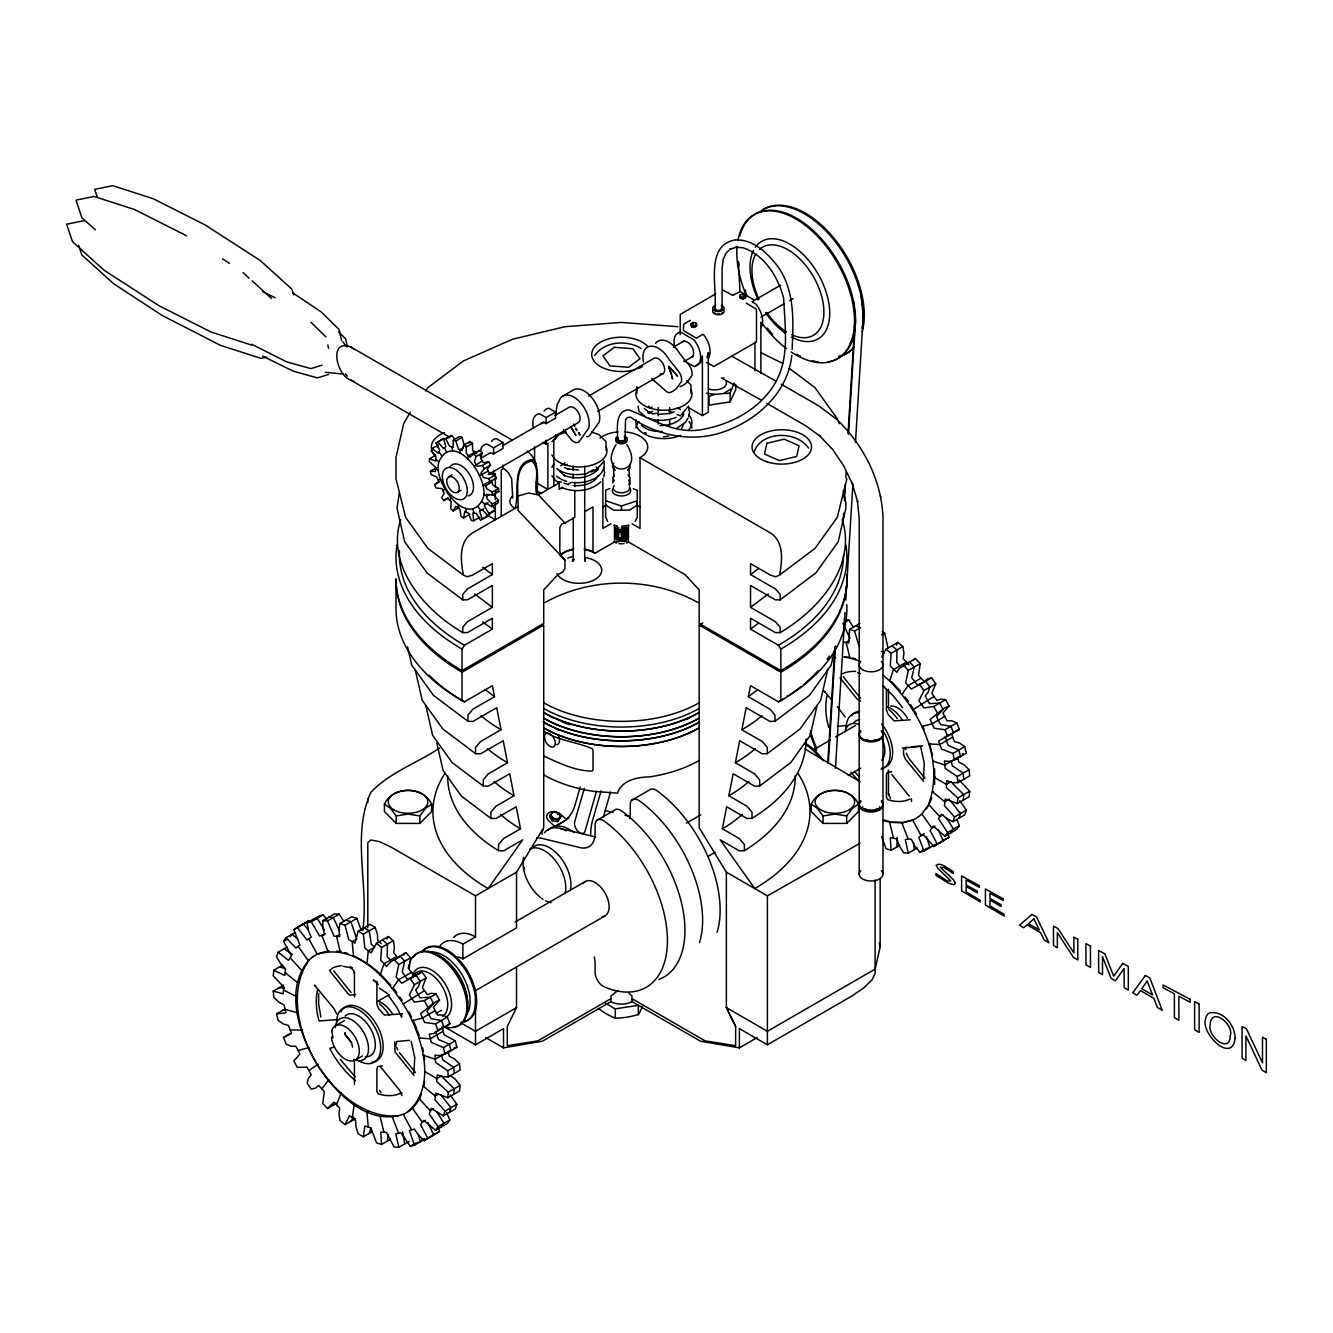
<?xml version="1.0" encoding="UTF-8"?>
<svg xmlns="http://www.w3.org/2000/svg" width="1333" height="1333" viewBox="0 0 1333 1333"><rect width="100%" height="100%" fill="white"/><g stroke="black" fill="none" stroke-linecap="round" stroke-linejoin="round"><path stroke-width="1.5" d="M376.872 981.388L376.872 1004.116L378.589 1008.681L384.554 1015.063L402.649 1013.796M886.395 689.278L886.395 709.939L888.111 714.505L894.093 720.886L910.339 719.787M343.647 921.12L339.248 914.171L334.566 913.871L322.753 920.686L322.869 928.068L324.685 934.7L319.62 935.949L311.272 921.72L307.123 922.803L308.44 930.551L311.222 937.182L307.023 940.065L297.292 927.351L293.86 929.768L299.958 945.047L295.826 948.046L286.078 937.649L283.512 941.298L291.46 955.811L288.395 960.293L278.13 952.162L276.531 956.877L280.746 963.826L285.545 968.774L284.845 975.506L273.782 970.241L273.248 975.823L283.746 987.003L283.146 993.818L273.248 991.119L273.782 997.317L278.947 1002.249L284.112 1004.949L285.978 1012.88L276.531 1013.863L278.13 1020.411L283.396 1024.011L288.395 1025.394L291.46 1033.408L283.512 1037.491L286.078 1044.089L291.211 1046.222L295.826 1046.222L299.958 1053.97L293.86 1060.968L297.292 1067.35L307.023 1067.133L311.222 1074.865L308.44 1078.264L307.123 1083.262L311.272 1089.128L315.404 1088.145L318.687 1085.412L324.352 1091.66L322.753 1103.407L327.435 1108.506L336.299 1103.391M322.753 920.686L327.435 920.986L334 936.133L339.715 936.566L338.932 930.217L340.032 923.536L345.047 925.202L348.729 939.565L354.945 943.097L358.21 931.2L363.342 934.166L364.842 948.03L370.941 952.978L376.506 943.364L381.521 947.496L380.755 960.26L386.47 966.425L390.869 961.793L405.932 952.678L410.631 957.777L409.031 969.524L414.696 975.773M881.73 657.019L886.045 649.204L891.061 653.32L890.294 666.083L896.892 672.382L899.258 668.45L915.471 658.502L920.153 663.617L918.554 675.348L924.219 681.596L927.485 678.88L931.617 677.88L935.766 683.762L931.817 693.327L936.832 700.491L940.865 699.092L945.614 699.675L949.046 706.057L942.948 713.038L947.08 720.803L951.695 720.786L956.827 722.919L959.393 729.518L953.128 732.417M398.9 1115.754C333.267 1122.153 270.682 1013.746 309.039 960.11C283.429 989.852 299.625 1034.758 317.187 1064.667C335.016 1092.46 367.825 1127.168 404.132 1113.888M318.637 993.452L318.637 1003.666L320.853 1017.079M308.956 938.949L317.187 954.261C356.944 941.998 390.586 981.188 408.048 1012.214C423.128 1041.456 436.491 1086.195 408.048 1111.622M934.6 784.354L934.6 768.824M740.282 298.142L740.365 294.81L742.981 293.993L745.514 294.893L745.43 298.225L742.814 299.042L740.282 298.142L740.365 294.81M827.776 762.959L834.908 646.805M842.556 522.353L842.806 518.204M844.089 497.459L844.589 489.161M848.038 433.158L854.153 333.6M854.536 327.385L854.786 323.236M828.36 762.276L835.508 646.005M843.023 523.536L843.672 513.155M844.439 500.691L845.455 484.079M845.838 477.864L846.222 471.632M848.504 434.258L855.519 320.087L853.537 301.441M835.458 768.191L845.022 612.497M845.788 600.033L852.92 483.779M855.469 442.256L863.251 315.621L861.251 296.992M387.436 1141.065L387.986 1134.683M896.959 846.888L897.126 837.341M327.435 1108.506L334 1102.208L339.715 1108.373L338.932 1113.821L340.032 1120.503L345.047 1124.635L349.529 1115.654L355.628 1120.603L355.928 1126.735L358.21 1133.833L363.342 1136.799L364.842 1125.935L370.941 1128.018L376.506 1142.814L381.521 1144.464L380.755 1132.067L386.47 1132.5L394.118 1147.013L398.8 1147.313L395.784 1133.933L400.85 1132.683L410.281 1146.297L414.43 1145.197L409.398 1130.451L414.396 1129.068L418.429 1135.116L424.261 1140.648L427.693 1138.232L420.562 1124.719L423.727 1120.353L435.491 1130.351L438.04 1126.702L429.259 1114.038L431.226 1108.356L443.439 1115.854L445.022 1111.139L434.925 1099.858L435.624 1093.127L447.771 1097.759L448.305 1092.177L460.118 1085.362L455.319 1079.297L450.237 1075.381M460.118 1085.362L459.585 1090.944L447.771 1097.759M922.969 834.408L933.8 846.472L937.232 844.056L930.101 830.542L933.25 826.177L945.014 836.191L947.58 832.542L938.532 818.645L941.598 814.163L946.597 818.562L952.962 821.678L954.545 816.962L944.447 805.699L945.147 798.95L957.294 803.582L957.844 798.017L969.658 791.185L959.16 780.005M969.658 791.185L969.108 796.767L957.294 803.582M352.229 1117.704L354.361 1103.824M366.958 964.326L368.241 950.929L374.69 947.213L371.29 944.297L369.258 930.751L364.126 927.801M453.687 1094.36L454.22 1088.778L443.189 1077.897M963.209 800.183L963.742 794.601L952.712 783.737M466.217 446.155L463.984 444.489L462.084 437.357L459.518 436.508L453.27 440.107L453.153 447.321L449.488 446.188L445.988 439.19L443.739 439.44L445.855 446.588L443.372 448.405L437.774 441.823M435.758 455.186L429.526 458.785L429.359 460.185L429.409 461.735L435.491 467.167L435.408 471.465L430.376 471.265L431.126 474.581L436.624 476.831L438.74 481.663L434.558 484.679L435.224 486.378L436.074 488.028L441.906 488.578L444.156 493.36L441.606 497.609L443.739 500.591L447.588 498.175L451.171 501.575L450.771 508.606L451.987 509.873L453.27 510.922L459.518 507.323M438.324 445.005L432.075 448.604L431.126 450.871L435.958 456.819L435.724 461.035L429.526 458.785M438.874 461.835C432.309 482.163 468.4 530.701 483.212 498.159C489.778 477.847 453.67 429.293 438.874 461.835L435.908 459.402M468.599 513.738L469.899 514.305L463.651 517.904L461.035 516.521L460.018 509.623L457.869 507.59L458.235 504.324M491.344 480.197L492.927 485.045L498.475 488.395L498.809 491.577L492.56 495.176L486.645 494.243L487.028 498.809L492.244 504.024L491.71 506.673L486.162 503.074L484.296 505.774L488.861 513.438L488.278 514.471L487.528 515.254L482.396 509.856L480.63 510.472L478.33 506.873M492.76 494.06L498.475 500.425L497.942 503.058L491.71 506.673M453.27 440.107L455.836 440.973L458.469 449.104L462.168 450.437L463.651 445.105L466.25 446.972L466.367 453.453L469.783 457.269L473.748 453.886L474.965 455.136L476.098 456.569L474.398 461.701L477.114 466.283L482.463 465.5L488.711 461.885L490.561 465.1L487.195 469.333L489.811 473.965L495.093 475.065L496.243 478.447L485.095 483.796L486.695 488.661L492.244 491.994L492.56 495.176M473.748 453.886L479.997 450.287L482.329 452.97L480.646 458.102L483.362 462.684L488.711 461.885M345.147 1033.558L345.28 1032.525L345.147 1034.741L351.395 1042.656M413.897 1073.365L414.73 1057.519L411.197 1041.24M424.011 1085.595L424.544 1082.063M555.711 414.546L557.261 404.049L558.927 401.683A21.795 12.58 60 0 1 577.806 400A21.795 12.58 60 0 1 588.703 428.093L579.455 441.24A9.214 5.315 60 0 1 569.624 437.574L565.509 432.459A40.207 23.211 60 0 1 563.426 429.709M923.436 779.188L924.269 763.342L920.72 747.08M791.835 355.328C787.92 392.735 756.744 420.828 722.503 432.225C691.494 442.789 656.952 435.558 630.476 417.146L627.393 417.496L625.527 419.995L625.11 439.573M859.902 623.394L849.554 629.359L848.721 643.006L843.539 641.973M797.9 773.273A188.52 108.839 0 0 1 754.745 888.561L720.187 839.807L739.398 850.887L744.364 850.687L744.364 844.555L739.398 838.624L722.353 828.793L726.685 806.782L747.063 818.529L752.012 818.329C780.355 801.083 806.265 774.056 806.098 738.865M752.012 818.329L752.012 812.197L747.063 806.282L728.851 795.768L733.183 773.757L754.711 786.187L759.677 785.987L790.736 762.609L810.264 735.383L816.929 706.173M759.677 785.987L759.677 779.855L754.711 773.923L735.366 762.743L739.698 740.731L762.376 753.828L767.325 753.628L800.117 728.951L820.728 700.225L827.76 669.399M767.325 753.628L767.325 747.496L762.376 741.565L741.864 729.734L746.197 707.706L770.024 721.47L774.99 721.27L809.498 695.309L831.192 665.084L835.341 646.822M774.99 721.27L774.99 715.138L770.024 709.223L748.363 696.709L750.529 685.695L778.472 701.824L780.855 700.641A225.444 130.151 0 0 0 846.788 604.632M683.596 412.613L682.913 415.979L683.679 414.513C679.297 422.961 668.749 425.727 659.868 425.56M683.662 424.211L681.33 429.243M688.694 416.829L689.578 412.447L688.694 408.065M603.716 476.847L604.599 472.615L603.716 468.4M410.631 957.777L398.8 964.609L396.118 976.972L401.783 983.221L422.094 972.057L426.243 977.922L422.294 987.503L427.293 994.668L431.325 993.268L436.091 993.851L439.507 1000.217L433.425 1007.215L437.541 1014.98L442.156 1014.963L447.305 1017.096L449.854 1023.694L446.472 1026.06M920.153 663.617L908.34 670.432L905.657 682.796L911.322 689.044L931.617 677.88M736.516 247.205L729.784 249.271L731.117 248.505L726.352 252.653L723.219 259.219L722.069 268.616L722.069 308.923L720.237 310.756A3.666 2.116 0 0 1 716.571 310.756A3.666 2.116 0 0 1 714.738 308.923C717.987 289.361 704.041 245.155 735.333 239.923M399.283 492.91L397.034 508.24L404.682 541.765L427.11 573.007L462.768 599.85L467.483 599.85L492.377 585.487L492.377 607.315L467.483 621.695L462.768 627.143L462.768 632.608L467.483 632.625L492.377 618.245L492.377 629.159L464.434 645.289L462.034 649.088L462.034 670.616L543.731 623.444L543.731 589.869L557.744 574.74L562.859 571.79L564.959 568.141L564.959 560.06L517.854 510.139C519.687 496.359 511.289 465.1 531.717 461.035C540.915 468.333 534.083 482.863 536.333 492.693L564.959 523.036L574.773 517.387L574.773 490.644M400.633 519.753C385.787 566.475 424.977 610.564 462.768 632.608M439.64 748.03C417.062 763.059 389.986 772.307 370.924 792.202C351.129 835.191 369.174 885.245 362.759 930.451M613.963 475.731L613.697 476.881L613.697 467.9C616.329 473.298 609.964 464.95 613.797 463.201M629.209 485.145L629.209 483.246L629.859 484.246M722.069 308.923L721.586 309.972M754.045 452.304C760.943 430.726 796.734 430.376 808.581 448.155M846.888 478.697L837.307 517.304L814.98 548.413L779.472 575.14L775.673 576.772L770.491 575.173L750.529 563.642L750.529 574.556L775.423 588.936L780.138 594.385L780.138 599.85L775.423 599.85L750.529 585.487L750.529 607.315L775.423 621.695L780.138 627.143L780.138 632.608L775.423 632.625L750.529 618.245L750.529 629.159L778.472 645.289L780.855 649.088L780.855 670.616L699.175 623.444L699.175 589.869L685.162 574.74L628.393 541.964L628.46 525.402M880.147 878.63L880.147 947.03L875.115 969.108L767.408 1031.292L726.368 1007.598L726.368 872.182L699.175 827.66L699.175 625.06A109.923 63.467 0 0 0 702.758 622.894M352.529 1047.155L351.562 1042.389L345.28 1034.575M442.156 1026.843L444.122 1034.808L455.253 1040.773L456.836 1047.321C450.054 1050.737 443.156 1057.502 434.925 1055.003L435.624 1062.551L447.771 1070.699L448.305 1076.897L442.423 1076.797L437.324 1074.815L436.724 1081.63L448.305 1092.177M945.23 736.399L948.046 745.347L958.877 750.012L960.46 756.561L957.294 757.327M706.99 357.594L708.323 352.595L708.323 412.164L702.408 415.579L689.094 407.898M550.129 815.113L549.613 816.929L552.212 820.761L557.577 821.578L560.876 816.729L558.277 812.88L552.912 812.08L550.129 815.113L552.728 818.945L552.212 820.761M557.761 814.696L558.277 812.88M557.577 821.578L560.876 816.729M580.222 786.97L575.106 804.782A69.149 39.923 60 0 1 565.159 820.395A144.73 83.562 60 0 1 554.845 826.443L548.929 821.095A8.315 5.932 16 0 1 549.146 812.563A8.315 5.932 16 0 1 560.693 814.296L566.608 819.645L554.845 826.443M584.271 788.42L574.656 821.861A7.598 4.382 60 0 0 578.355 831.675A7.598 4.382 60 0 0 585.004 831.242L596.484 791.252M601.066 790.869L592.535 820.561A69.149 39.923 60 0 0 590.669 835.574M610.547 791.985L604.299 813.763A69.149 39.923 60 0 0 603.449 817.229M463.651 517.904L464.8 511.405L468.566 513.322L471.315 520.47L473.748 520.786L479.997 517.171M437.374 447.271L437.741 446.022M467.5 458.669L468.366 455.803L474.615 452.204L476.847 453.77M779.472 575.14C782.188 561.276 784.471 541.848 770.491 532.983L640.023 457.669A26.26 15.163 0 0 0 646.322 442.073A26.26 15.163 0 0 0 624.877 431.909M369.258 1133.383L370.991 1127.985M450.237 1094.893L456.836 1104.307L455.253 1109.023L443.439 1115.854M959.76 800.716L966.358 810.131L964.775 814.846L952.962 821.678M336.549 1104.807L341.198 1092.993M449.338 1112.438L450.921 1107.723L440.94 1094.91M958.877 818.262L960.46 813.547L950.479 800.733M730.084 393.035L714.638 394.335L708.973 396.301L708.973 405.165L730.084 401.899L730.084 393.035L734.216 383.021M573.24 559.177L572.49 561.126L574.24 559.393L572.807 559.96M411.514 1129.684L403.282 1114.371C411.997 1110.356 418.562 1102.574 421.661 1093.577M931.8 797.934L929.384 803.799L921.819 813.863L931.767 827.96L934.983 826.093M426.243 977.922L414.43 984.754L409.398 994.951L414.396 1002.116L424.261 1000.666L436.091 993.851M935.766 683.762L923.952 690.577L918.92 700.775L923.936 707.94L933.8 706.49L945.614 699.675M730.084 401.899L735.733 389.719L735.733 384.404M401.416 1093.926L401.899 1092.96M516.521 967.525L516.521 1007.598L507.273 1026.46L507.273 1045.705L537.799 1040.873L610.947 998.65M469.033 443.073L469.899 441.506L472.482 443.372L472.615 449.854L474.615 452.204M386.87 939.182L388.336 936.549L393.352 940.681L394.435 947.363L393.668 952.812L396.817 956.378L383.921 963.826L380.122 975.139L380.971 974.656L390.852 985.27M896.393 645.022L897.859 642.373L902.874 646.505L903.957 653.203L903.191 658.635L908.889 664.8M444.006 438.224L436.074 443.156L439.757 450.087L438.307 453.27L432.075 448.604M449.754 500.125L451.087 497.742M493.11 506.257L495.093 509.839L494.526 510.872L487.528 515.254M490.561 465.1L484.312 468.699L480.963 472.932L483.562 477.581L488.861 478.68L490.011 482.046M560.66 465.7A28.026 16.179 0 0 1 564.042 464.251L564.892 462.634M926.335 808.964L928.418 805.449M367.791 927.651L367.791 842.673L370.924 839.99L379.505 841.656L391.236 847.205L475.498 895.859L516.521 872.182L543.731 827.66L543.731 625.06L462.034 672.232L462.034 700.641L464.434 701.824L492.377 685.695L494.543 696.709L472.865 709.223L467.916 715.138L467.916 721.27L472.865 721.47L496.709 707.706L501.041 729.734L480.53 741.565L475.564 747.496L475.564 753.628L480.53 753.828L503.207 740.731L507.54 762.743L488.178 773.923L483.229 779.855L483.229 785.987L488.178 786.187L509.706 773.757L514.038 795.768L495.843 806.282L490.877 812.197L490.877 818.329L495.843 818.529L516.204 806.782L520.536 828.793L503.507 838.624L498.542 844.555L498.542 850.687L503.507 850.887L522.703 839.807L488.145 888.561A188.52 108.839 0 0 1 445.005 773.273M688.678 406.032L681.196 414.663M687.928 418.312L685.429 422.294L676.331 428.559M598 468.35L596.018 471.415L596.701 470.566C588.053 478.68 574.29 479.697 563.676 475.148L564.692 475.798L559.527 471.199M603.766 461.568L597.084 468.983L591.219 472.032M598.45 475.464C593.652 484.179 582.404 486.195 573.29 485.595M629.476 484.729L630.192 481.979L629.193 479.597L629.193 481.446L630.226 478.18L628.643 475.031M350.946 1121.22L353.812 1117.021M384.421 804.132C392.785 785.704 423.261 785.704 431.625 804.132L431.625 811.597L419.828 823.394L396.218 823.394L384.421 811.597L384.421 804.132L390.319 808.181L396.218 815.929L396.218 823.394M419.828 823.394L419.828 815.929L425.727 808.181L431.625 804.132M811.28 804.132C819.628 785.704 850.121 785.704 858.469 804.132L858.469 811.597L846.672 823.394L823.078 823.394L811.28 811.597L811.28 804.132L817.179 808.181L823.078 815.929L823.078 823.394M846.672 823.394L846.672 815.929L852.57 808.181L858.469 804.132M446.472 1112.355L449.854 1119.887L447.305 1123.536L435.491 1130.351M957.161 820.328L959.393 825.71L956.827 829.359L945.014 836.191M448.571 476.897L446.938 479.23A8.914 5.149 60 0 0 452.47 491.56A8.914 5.149 60 0 0 459.302 487.628A8.914 5.149 60 0 0 451.387 476.647L448.571 476.897L452.17 474.831M290.277 936.666L291.977 934.233L297.659 938.982M321.919 1088.828L328.918 1079.597M392.402 988.553L398.55 979.805L411.464 972.357M394.735 1041.889L395.018 1051.887L414.03 1075.464M441.39 1126.952L443.956 1123.302L436.791 1111.755M950.912 832.775L953.478 829.126L946.313 817.579M410.297 412.214L403.682 423.677L396.001 457.369L396.001 478.697L405.582 517.304L427.91 548.413L463.434 575.14L467.233 576.772L472.415 575.173L492.377 563.642L492.377 574.556L467.483 588.936L462.768 594.385L462.768 599.85M425.56 390.919L427.91 387.636L463.434 360.926L512.405 339.282L564.992 326.702L621.445 322.419L677.897 326.702M594.651 355.594C604.599 341.115 626.81 339.698 641.073 348.413M614.263 475.031L612.68 478.18L613.713 481.446L613.713 479.597L612.713 482.779M627.693 470.266L629.976 467.983L629.976 464.417M635.174 521.536L637.291 516.954L637.291 502.274M605.665 505.04L613.93 510.289L629.709 510.056L637.241 505.04L637.241 490.211L633.325 488.744M439.507 1000.217C431.609 1002.816 427.077 1009.348 420.562 1013.58L424.644 1022.428L435.491 1023.911L447.305 1017.096M949.046 706.057C941.131 708.639 936.599 715.171 930.101 719.403L934.166 728.251L945.014 729.734L956.827 722.919M616.096 444.555C595.818 477.114 647.088 477.114 626.81 444.555M453.27 510.922L455.619 506.457L457.869 507.59M443.089 438.757L436.074 443.156M474.198 466.317L482.213 460.868M478.047 451.654L479.997 450.287M551.912 441.74L559.16 434.491L566.342 432.092M557.794 482.963L559.293 481.596L561.393 482.096M313.272 956.511L308.19 960.61L298.242 946.497M917.571 817.462L922.669 813.363L921.819 813.863M600.816 481.83C590.502 491.544 574.04 492.86 561.326 487.428M415.779 974.856L422.094 972.057M918.854 684.412L925.719 681.296L929.867 687.161L928.001 692.46L925.219 695.876L929.418 703.607L939.698 703.074L943.131 709.456L936.499 716.754L940.631 724.519L950.912 726.335L953.478 732.933L946.663 736.133M652.037 407.015L650.454 408.231L648.871 406.248M405.932 952.678L402.633 955.178M913.305 660.168L915.471 658.502M750.529 574.556L758.577 568.508M750.529 607.315L768.258 593.985M780.138 599.85L815.796 573.007L838.207 541.765L845.855 508.24L845.855 502.774L843.156 490.944M750.529 629.159L758.577 623.094M780.138 632.608C817.912 610.564 857.119 566.475 842.256 519.753M543.581 712.572A109.923 63.467 0 0 0 699.025 712.572L699.175 712.489M543.581 718.237A109.923 63.467 0 0 0 699.025 718.237L699.175 718.154M543.581 722.286A109.923 63.467 0 0 0 699.025 722.286L699.175 722.203M543.581 727.935A109.923 63.467 0 0 0 699.025 727.935L699.175 727.868M748.363 696.709L757.86 689.561M744.364 850.687C771.107 834.408 795.551 808.848 795.268 775.639M731.6 388.686L724.419 392.818M629.093 469.199L628.16 470.132L629.193 467.9L629.193 476.881L628.16 474.648M396.184 958.894L400.033 956.078L404.715 961.193L402.233 972.007L407.298 979.122L416.179 975.473L420.328 981.338L418.479 986.637L415.696 990.052L419.895 997.784L430.176 997.251L433.608 1003.632L426.977 1010.931L431.092 1018.695L441.39 1020.495L443.956 1027.11L437.141 1030.309M905.707 664.734L909.556 661.918L914.238 667.017L911.755 677.847L917.77 685.312M333.333 1105.107L335.916 1103.224M567.125 464.251L565.542 465.384L563.959 464.251M438.49 1127.685L439.507 1131.417L424.261 1140.648M948.013 833.525L949.046 837.241L933.8 846.472M299.758 926.368L303.191 923.936L308.49 929.801M308.956 1070.482L318.037 1064.184M430.176 1137.249L433.608 1134.816L427.926 1122.569M939.698 843.073L943.131 840.656L938.365 829.992M449.854 1023.694L433.575 1033.508L429.259 1034.291L431.226 1042.256L443.439 1047.605L455.253 1040.773M959.393 729.518L938.532 741.048L941.598 749.079L952.962 753.428L964.775 746.613L966.358 753.145C959.577 756.561 952.678 763.326 944.447 760.843L945.147 768.391L957.294 776.522L957.844 782.721L951.945 782.621L946.863 780.655L946.263 787.453L957.844 798.017M828.526 726.818L829.809 726.985M609.897 488.544L605.665 490.211L605.599 516.954L607.731 521.536M443.739 439.44L451.054 435.574L452.237 435.574L454.336 439.107M445.988 439.19L452.237 435.574M455.836 440.973L462.084 437.357M715.704 293.86L680.263 314.388L680.163 334.733M722.553 289.911L732.983 295.443M463.651 445.105L469.899 441.506M463.101 447.955L459.985 449.754L460.102 453.337M466.25 446.972L472.482 443.372M690.361 320.337L683.662 324.202L683.412 330.334M430.376 471.265L436.624 467.65M562.909 396.018L573.423 389.952A21.795 12.58 60 0 1 592.019 397.867A21.795 12.58 60 0 1 599.2 422.028L589.969 435.175A9.214 5.315 60 0 1 586.553 436.508M690.877 323.636L692.977 322.419L695.859 322.869L696.626 324.519L696.626 326.135L694.526 327.351L691.644 326.902L690.877 323.636L691.644 326.902M690.877 325.252L692.977 324.036L692.977 322.419M691.644 325.285L694.526 325.735L696.626 324.519M476.098 456.569L482.329 452.97M480.397 451.62A18.829 10.864 60 0 1 486.928 444.056L493.593 447.888L503.008 442.456L503.008 448.488L493.593 453.92A8.914 5.149 60 0 0 490.444 453.087M533.483 428.326A18.829 10.864 60 0 1 539.482 413.713L546.13 417.562L555.561 412.114L555.561 418.145L546.13 423.594A8.914 5.149 60 0 0 540.681 424.077M434.558 484.679L439.24 481.979M481.013 458.169L490.027 452.97M502.641 445.672L544.114 421.745M554.928 415.496L569.358 407.165A8.914 5.149 60 0 1 578.272 412.314A8.914 5.149 60 0 1 578.272 422.611L488.128 474.648M588.686 396.018L653.92 358.344A8.914 5.149 60 0 1 663.851 365.575A8.914 5.149 60 0 1 660.018 374.04M673.365 347.113L684.096 340.915M752.029 301.708L780.638 285.195M702.858 334.4L696.509 338.032M442.889 490.477L445.022 489.244M488.178 471.232L479.48 475.448M457.486 492.344L461.085 490.261M597.601 411.464L662.834 373.79M684.079 361.526L693.01 356.361M760.943 317.154L784.187 303.724M789.553 300.625L793.118 298.575M443.739 500.591L448.421 497.876M490.261 472.598L493.593 474.515L495.343 473.498L495.343 487.578M542.814 442.256L546.13 444.189L547.88 443.173L547.88 489.411L536.233 482.696M488.861 478.68L495.093 475.065M491.894 482.146L485.662 485.745L482.746 485.062M695.743 365.492L700.625 362.676L702.408 356.028L702.408 415.579M492.244 491.994L498.475 488.395M489.828 494.243L486.695 496.043L483.662 494.143M756.228 342.048L713.921 366.475L706.34 362.376M488.078 502.791L484.962 504.59L482.146 501.691M483.762 508.673L479.563 511.106L482.463 519.237M492.244 504.024L498.475 500.425M488.861 513.438L495.093 509.839M473.748 520.786L472.815 513.038L476.298 513.388L480.463 520.037L487.778 516.171M488.711 515.638L480.463 520.037M517.854 506.757L472.415 532.983C458.419 541.848 460.718 561.276 463.434 575.14M551.912 475.648A28.026 16.179 0 0 0 559.16 482.913L538.399 494.893L528.551 493.027L517.854 496.093M562.626 487.378L559.16 489.378L559.16 482.913M567.841 484.362L571.307 482.363M584.92 474.515L593.585 469.499M584.82 511.589L592.985 506.857L592.985 551.962L595.085 553.178L614.513 541.964L614.43 525.402M610.847 523.819L602.883 528.418L602.883 478.48M545.03 602.499C591.402 576.656 651.504 576.656 697.875 602.499M297.292 927.351L309.106 920.536L293.86 929.768M307.123 922.803L318.954 915.988L323.086 914.905L326.918 919.287M311.272 921.72L323.086 914.905M286.078 937.649L294.943 932.533M283.512 941.298L286.462 939.598M327.435 920.986L339.248 914.171M853.17 626.943L848.771 619.995L842.873 623.411L849.987 638.24M278.13 952.162L286.978 947.047M340.032 923.536L351.845 916.721L354.378 917.537L356.861 918.387L361.293 930.467M325.135 933.7L321.919 935.549L328.068 951.412L328.918 950.912M345.047 925.202L356.861 918.387M849.554 629.359L854.57 631.026L860.485 627.61L855.469 625.96M273.782 970.241L282.646 965.125M339.782 934.616L336.549 936.482L340.348 952.195L341.198 951.695L336.483 951.062M849.304 640.44L846.088 642.306L849.887 658.019L859.718 661.068M312.422 957.011L318.037 953.761L327.035 951.245M358.21 931.2L370.024 924.386L375.156 927.351L377.439 934.45L377.739 940.581L381.155 943.481M363.342 934.166L375.156 927.351M881.73 634.875L884.679 633.175L887.945 647.571M302.308 969.674L301.458 970.174L290.227 957.894M357.061 938.882L352.229 941.681L353.512 956.561M273.248 991.119L283.579 985.154M298.159 982.054L297.309 982.538L285.279 972.64M376.506 943.364L388.336 936.549M886.045 649.204L897.859 642.373M596.634 820.495L614.146 810.381A11.447 6.598 60 0 1 621.695 810.981A102.291 59.052 60 0 1 682.079 905.407A102.291 59.052 60 0 1 658.735 979.572M631.792 800.183L649.304 790.069A11.447 6.598 60 0 1 656.852 790.669A102.291 59.052 60 0 1 717.037 932.417M381.521 947.496L393.352 940.681M891.061 653.32L902.874 646.505M296.759 996.684L283.596 990.069M276.531 1013.863L285.395 1008.748M298.159 1012.947L285.279 1009.431M906.34 662.201L893.443 669.649L889.644 680.963C920.303 712.055 945.014 760.61 928.534 804.299L939.782 816.562L942.998 814.696M890.494 680.48L889.644 680.963L883.146 675.198M283.512 1037.491L289.411 1034.075M302.308 1030.109L290.227 1029.892M816.246 750.312L810.997 736.433L811.847 735.933L810.397 730.751M920.986 678.18L908.09 685.629L901.924 694.376L902.774 693.893M439.74 946.247A37.807 21.828 60 0 1 462.884 944.181L475.498 936.899L475.498 895.859M335.366 1025.793L344.347 1020.611M378.505 1000.883L389.286 994.668M515.105 922.019L585.204 881.546M686.412 823.111L700.791 814.813M814.03 749.446L830.209 740.098M835.591 736.982L855.369 725.569M309.039 1047.438L298.242 1050.537M455.886 956.994A19.812 11.447 60 0 1 462.884 958.877L516.521 927.901L516.521 872.182M424.411 990.719L403.282 1003.966L404.132 1003.466M933.95 696.542L912.805 709.789L913.655 709.306L910.522 704.557M435.141 1010.647L422.244 1018.095L412.28 1020.695L413.13 1020.212L416.796 1028.843M944.664 716.471L931.767 723.919L921.819 726.535L922.669 726.035L924.136 729.501M355.178 1060.118L362.376 1055.969M436.058 1013.413L441.456 1010.314M475.598 990.586L605.015 915.871M708.023 856.403L715.221 852.254M848.221 775.456L860.801 768.191M419.862 1037.541L419.012 1038.04L430.242 1038.74L443.156 1031.292M951.445 733.6L952.678 737.116L939.782 744.564L928.534 743.864L929.384 743.364L931.317 750.296M933.55 760.543L932.7 761.026L944.73 765.025L957.627 757.577L958.794 762.059L963.959 764.759L969.108 769.708L969.658 775.889L957.844 782.721M516.521 1007.598L475.498 1031.292L461.135 1022.994M862.684 806.782L862.684 810.014L865.25 808.531M934.95 776.789L934.1 777.289L946.397 784.387L951.245 781.605M445.022 1027.21L475.498 1044.805L503.524 1028.626L503.524 1047.871L542.431 1041.19L610.947 1001.633A14.863 8.581 0 0 0 631.959 1001.633L632.658 1001.3M345.047 1124.635L355.378 1118.67M367.808 1111.589L366.958 1112.089L368.241 1126.952M447.771 1070.699L459.585 1063.867L454.42 1058.935L449.271 1056.236L448.105 1051.754L435.208 1059.202L423.161 1055.203M957.294 776.522L969.108 769.708M933.55 791.435L932.7 791.919L944.73 801.816L949.563 799.034M441.706 1075.764L436.874 1078.564L424.577 1071.465M448.305 1076.897L460.118 1070.066L459.585 1063.867M380.971 1115.954L380.122 1116.454L383.921 1132.15M913.655 819.712L902.774 822.561L889.644 822.278L883.146 820.528M726.368 872.182L767.408 895.859L860.035 843.239M419.862 1097.975L419.012 1098.459L430.242 1110.739L433.475 1108.873M393.252 1116.737L392.402 1117.221L398.55 1133.083M902.774 822.561L889.644 822.278L893.443 837.974L896.892 839.223L899.258 845.888L903.657 852.837L908.34 853.137L917.204 848.021M413.13 1107.54L412.28 1108.04L422.244 1122.136L425.46 1120.27M363.342 1136.799L372.207 1131.684M438.424 1094.126L435.208 1095.993L423.161 1086.095M618.029 990.502L610.947 995.968L610.947 1001.633M935.766 844.206L923.952 851.037L919.803 852.12L914.588 845.722L911.322 839.223L908.09 838.907L901.924 823.044L912.805 820.212L918.42 816.962M381.521 1144.464L390.386 1139.348M881.613 836.541L886.045 848.638L891.061 850.304L899.925 845.189M923.952 851.037L918.77 837.274L924.269 833.658M445.022 1111.139L456.836 1104.307M954.545 816.962L966.358 810.131M398.8 1147.313L409.148 1141.348M438.04 1126.702L449.854 1119.887M947.58 832.542L959.393 825.71M410.281 1146.297L416.179 1142.881M919.803 852.12L924.236 849.554M414.43 1145.197L424.76 1139.232M427.693 1138.232L439.507 1131.417M937.232 844.056L949.046 837.241M628.276 992.468L631.959 995.968L631.959 1001.633L700.458 1041.19L739.382 1047.871L757.177 1037.607M739.382 1047.871L739.382 1028.626L767.408 1044.805L851.67 996.151L863.384 988.186L871.965 979.938L875.115 973.623L875.115 879.98M496.243 478.447L494.093 479.43M649.388 412.397L648.071 412.997L652.603 411.43M355.694 994.518L349.713 995.184L347.513 993.152L329.468 970.391L332.967 967.891A71.249 41.14 60 0 1 341.498 965.659M605.665 500.741L621.445 506.007L637.241 500.741M567.675 558.127L573.057 556.328M322.019 365.175L310.906 368.608L286.795 361.909L251.57 344.214M328.551 374.456L317.437 377.906L293.327 371.191L262.668 356.144M674.181 411.847L669.016 413.513L657.902 414.396M676.131 417.396C667.416 420.728 657.402 421.578 648.554 418.245M740.282 296.526L742.814 297.426L744.764 296.243M722.586 378.289L723.952 377.856M642.439 1006.448A74.198 15.679 -81.2 0 1 638.324 1014.613L630.642 1016.496A74.198 58.519 -24.9 0 1 615.279 1018.179L609.648 1015.629A74.198 42.839 60 0 1 598.4 1008.431M680.047 386.753L683.729 384.937A40.207 23.211 60 0 0 688.261 380.755L690.627 377.389A9.214 5.315 60 0 0 688.894 365.025L679.797 353.712A21.795 12.58 60 0 0 655.553 343.397M422.094 1139.465L424.194 1138.915M905.574 747.38C901.858 749.096 903.657 756.594 905.74 759.577L923.552 781.288M313.038 919.387L317.187 918.304L324.319 929.884M925.719 848.704L929.867 847.621L926.618 836.857M417.562 1142.514L420.328 1141.798L418.479 1134.35M962.159 753.995L963.576 753.645M282.446 1010.447L285.612 1009.681M447.771 1051.504L450.921 1050.737L449.338 1044.189L438.524 1039.523L435.458 1031.492M628.943 525.185L621.445 526.352M626.527 527.218L621.445 528.168M627.093 527.501L621.445 528.368M627.093 528.368L621.445 529.234M624.077 529.534L626.527 528.951M627.093 529.234L621.445 530.101L615.813 529.234M626.527 529.818L616.363 529.818M627.093 530.101L621.445 530.967L615.813 530.101M627.093 530.951L621.445 531.834L615.813 530.951M624.077 532.134L626.527 531.55M627.093 531.817L621.445 532.7L615.813 531.817M626.527 532.417L616.363 532.417M627.093 532.683L621.445 533.567M626.527 533.283L621.445 534.066M627.093 533.55L621.445 534.433M626.527 534.15L621.445 534.933M627.093 534.416L621.445 535.299M627.093 535.283L621.445 536.166M624.077 536.466L626.527 535.883M627.093 536.149L621.445 537.032M626.527 536.749L621.445 537.532M627.093 537.016L621.445 537.899M626.527 537.616L618.829 538.199M627.093 537.882L621.445 538.765L615.813 537.882M624.077 539.065L626.527 538.482M627.093 538.749L621.445 539.615L615.813 538.749M626.527 539.348L616.363 539.348M627.093 539.615L618.529 540.265M626.527 540.215L618.829 540.798M624.077 541.665L626.527 541.081M396.218 815.929L408.031 814.08L419.828 815.929M823.078 815.929L834.875 814.08L846.672 815.929M84.712 220.545L66.65 224.211L72.499 241.69L103.991 270.182L159.194 305.84L211.131 332.05L251.537 345.064M266.9 357.127L260.885 358.344L220.462 345.33L161.993 315.354L113.322 283.479L81.846 254.986L78.597 245.272M454.036 1047.821L456.836 1047.321M831.942 658.219L835.708 657.569M891.844 771.74L887.211 772.507L886.395 774.89L886.395 797.051L887.695 799.65L891.777 800.733A71.249 41.14 60 0 0 909.922 799.117M382.321 1065.917L377.672 1066.667L376.872 1069.049L376.872 1091.227L378.155 1093.81L382.254 1094.91A71.249 41.14 60 0 0 400.4 1093.293M663.534 436.824L668.866 436.008M605.149 1003.033L615.279 1008.881L638.324 1005.315L638.324 1014.613M585.354 473.798C575.656 475.581 564.742 474.698 556.677 468.533M644.206 432.892L645.689 432.742L646.305 434.108M837.391 726.302L846.855 725.469M911.255 746.863L922.619 745.847M902.358 748.03L919.503 746.497M337.332 1019.628L319.037 1020.945L317.404 1014.23A71.249 41.14 60 0 1 317.404 990.036M334.416 1047.055L329.768 1048.321L332.967 1054.37A71.249 41.14 60 0 0 351.112 1076.931L355.478 1080.796M397.934 1041.373L409.298 1040.373M552.728 818.945L558.11 819.762M621.445 528.868L624.077 528.684M624.077 531.267L618.829 531.267M624.077 535.599L621.445 535.866M624.377 541.131L618.529 541.131M908.09 838.907L905.307 839.757L908.34 853.137M662.351 431.492C655.036 431.742 646.838 430.542 641.423 425.177M613.663 541.931L617.379 541.931M862.684 739.915L867.733 739.915M874.448 739.915L879.497 739.915M862.684 808.914L866.05 808.914M876.131 808.914L879.497 808.914M862.684 810.014L879.497 810.014L879.497 806.782M437.974 479.697L440.69 479.73M498.809 491.577L496.126 491.344M578.555 469.982L567.791 468.933L568.708 469.166L564.559 467.616M572.657 482.496C585.604 484.229 607.698 477.331 603.782 460.751M564.959 523.036L561.576 524.169L559.843 527.635L559.843 551.345L561.576 556.228L564.959 560.06M844.089 619.695L848.771 619.995M860.568 701.091L857.036 698.992L839.99 677.781M328.651 917.287L333.333 917.587L338.965 929.834M714.638 394.335L706.407 393.202M279.164 987.703L284.496 988.12M736.083 239.89C751.529 239.523 764.442 250.321 773.856 261.551C795.151 285.829 793.552 319.42 792.135 349.446M735.766 247.222L743.014 247.788C764.792 254.903 778.522 277.847 783.654 298.342C784.737 322.469 788.553 349.646 780.272 371.89C769.108 403.016 736.932 422.428 706.39 428.626C676.931 436.208 654.17 419.462 628.626 409.781C614.546 410.864 617.479 430.559 617.779 439.573M721.503 377.939L761.376 400.2M325.302 372.29L343.214 374.056M844.439 656.686L849.154 657.319M843.589 657.169L849.887 658.019M343.081 966.258L352.395 968.091L350.279 966.808L353.812 970.907L354.445 973.94M825.244 692.077L823.961 690.944L832.359 700.541M315.721 986.253L314.421 985.12L333.916 1008.514L336.716 1013.896M613.946 525.185L617.562 526.052M616.363 527.218L618.829 527.818M615.813 527.501L618.529 528.151M615.813 528.368L618.529 529.018M616.363 528.951L618.829 529.534M616.363 531.55L618.829 532.134M615.813 532.683L618.529 533.333M615.813 533.55L618.529 534.2M616.363 534.15L618.829 534.733M615.813 534.416L618.529 535.066M615.813 535.283L618.529 535.933M615.813 536.149L618.529 536.799M616.363 536.749L618.829 537.332M615.813 537.016L618.529 537.666M616.363 541.081L618.829 541.665M605.382 810.564L613.213 812.464M624.977 815.296L628.893 816.246M560.427 828.493L595.684 837.024M852.354 657.952L855.619 658.835M857.619 672.765L860.485 673.532M883.996 820.045L890.494 821.778M893.443 837.974L890.294 837.89L891.061 850.304M344.464 952.562L347.713 953.445M669.066 411.497L672.532 412.63M345.93 920.12L350.946 921.786L355.978 936.899M732.8 295.326L739.998 291.677L738.449 262.534M591.619 432.092L598.784 434.491L606.048 441.74L606.048 450.121M652.703 413.597L648.221 412.047L649.471 412.797L644.256 408.415M279.697 966.842L285.395 968.791M561.626 479.53L566.708 481.43M563.976 483.096L568.291 484.712M537.516 491.594L541.348 493.193L537.249 492.16C537.299 478.247 540.215 460.701 527.152 451.104M731.65 356.094L775.956 381.155M512.405 440.257L350.762 346.93C328.351 338.432 336.366 375.473 350.762 380.122L449.488 437.107M350.762 380.122L354.495 381.705M435.558 468.949L438.574 470.266M760.96 352.728L782.704 363.359M543.731 731.184C558.51 740.731 576.356 741.864 592.035 748.596L593.002 750.046L593.002 770.057L592.035 771.041C574.99 771.107 558.977 762.809 543.731 756.061M618.862 441.073L619.612 441.406A3.666 2.116 0 0 0 624.994 440.123M883.512 686.462L884.679 686.978L882.796 685.862L892.993 695.609L902.624 707.59M373.973 980.621L375.156 981.155L373.257 980.022L378.272 984.47M262.551 291.594L275.181 297.792M186.403 235.691L134.466 209.481L94.06 196.468L75.998 200.133L81.846 217.612L95.343 229.826M354.361 956.061L367.808 963.826M740.481 291.677L753.228 299.525M752.645 302.174L755.961 304.107A18.829 10.864 60 0 1 760.843 327.901M746.297 303.124L756.477 309.289L756.477 341.615M781.288 384.237L818.695 405.832L835.941 418.695M683.662 330.751L696.176 337.982M766.742 403.299L806.032 425.977L820.062 436.224L819.178 435.291L832.775 449.654L843.606 465.684L852.27 483.712M684.012 360.743L693.993 366.492A18.829 10.864 60 0 0 693.993 339.882L680.68 332.184A18.829 10.864 60 0 0 674.681 346.813M555.561 412.114L548.896 408.281A18.829 10.864 60 0 0 544.031 411.081M503.008 442.456L496.359 438.607A18.829 10.864 60 0 0 491.494 441.423M632.059 523.819L640.023 528.418L640.023 457.669M472.815 450.587L476.414 452.653M699.175 625.06L780.855 672.232L780.855 700.641M487.028 514.955L495.343 519.753L495.343 503.674M805.049 749.063L860.035 781.671M876.931 808.531L879.497 810.014M631.959 998.65L705.09 1040.873L735.633 1045.705L735.633 1026.46L726.368 1007.598L735.633 1026.46M485.729 1037.607L503.524 1047.871M882.146 631.675L884.679 633.175M284.029 948.746L292.344 954.378M645.655 416.912L639.04 411.347L638.04 406.065M881.496 651.304L884.229 653.037M222.494 258.819L229.443 263.384M556.511 476.181L560.61 478.88M292.81 292.893L321.186 311.922L339.049 329.451L341.615 340.798M379.505 988.186L387.886 993.868M350.762 346.93L354.495 349.646M964.775 746.613L959.493 742.998L954.511 741.631L952.678 737.116M615.213 470.266L613.797 469.199M789.153 368.208L814.98 387.636L837.307 418.762L839.207 423.677M482.713 567.291L492.377 574.556M474.648 593.985L492.377 607.315M482.713 621.894L492.377 629.159M485.029 689.561L494.543 696.709M467.916 721.27L433.408 695.309L411.714 665.084L407.548 646.822M475.564 753.628L442.789 728.951L422.178 700.225L415.146 669.399M483.229 785.987L452.17 762.609L432.642 735.383L425.977 706.173M490.877 818.329L461.535 796.251L443.089 770.541L436.807 742.948M498.542 850.687C471.782 834.408 447.355 808.848 447.638 775.639M369.141 964.842L373.14 967.875M891.944 645.789L896.959 649.921L896.742 662.368L899.892 665.933M382.421 939.965L387.436 944.081L387.203 956.544L390.369 960.11M503.324 468.2L508.373 472.665L511.639 478.63L512.722 498.042M374.456 968.891L380.971 974.656M243.106 272.698L249.104 278.13M252.104 280.846L271.582 298.475M338.699 332L345.58 338.732L347.463 346.797M310.872 322.153L325.985 336.982M686.645 380.655L690.994 385.004L690.994 393.385M891.744 681.763L900.375 691.094M355.095 1076.714L340.265 1059.435M835.058 417.779C862.601 443.422 881.413 479.247 882.979 517.187L882.979 733.95M345.28 373.923L347.396 376.139M908.34 670.432L903.657 665.317M398.8 964.609L394.118 959.493M380.138 1066.317L399.683 1090.311L401.999 1095.609M854.47 771.457L859.435 777.239M843.222 676.697L860.618 698.342M924.935 778.355L908.973 758.51L906.19 753.128M837.274 706.657L845.222 717.071M891.81 774.506L909.206 796.134M333.7 970.874L351.096 992.518M399.45 1052.67L415.413 1072.532M438.974 452.087L441.59 455.386M859.052 646.438L854.57 631.026M905.04 696.892L908.423 701.391M393.252 988.07L396.634 992.552M388.436 995.551L397.434 1008.298L401.666 1017.179L401.583 1014.88M923.952 690.577L919.803 684.695M342.898 341.815L346.397 346.68M414.43 984.754L410.281 978.872M399.95 997.134L402.049 1000.3M596.068 466.95L598.067 470.016M535.899 463.384L532.167 459.452C510.306 463.118 520.27 494.493 514.921 508.456A17.212 9.948 0 0 1 512.189 496.443M482.463 465.5L484.312 468.699M890.544 798.517L888.445 793.085M379.572 1090.294L381.021 1092.693M914.621 710.956L916.521 714.255M574.14 424.727L574.823 426.377L573.44 423.994M937.232 712.872L933.8 706.49M427.693 1007.048L424.261 1000.666M912.805 820.212L921.053 835.508M444.439 447.788L446.405 451.587M408.898 1011.714L411.447 1016.812M828.576 726.785L826.927 720.07A71.249 41.14 60 0 1 826.927 695.876M816.779 749.046L811.847 735.933M472.632 509.156L474.181 513.055M947.58 736.349L945.014 729.734M438.04 1030.526L435.491 1023.911M396.651 1047.305L397.684 1049.937M584.72 559.177L585.454 561.126M417.412 1030.592L419.245 1035.808M293.727 294.876L291.777 289.044L260.302 260.552L205.082 224.91L153.145 198.7L112.738 185.687L94.676 189.353L97.276 197.117M852.087 483.079L857.719 502.041L857.352 500.808L859.202 518.087L859.202 733.95M880.463 495.826L880.83 497.042M451.704 446.988L452.803 450.887M810.031 732.967L810.997 736.433M402.683 1131.867L404.715 1143.897M954.545 759.977L952.962 753.428M445.022 1054.153L443.439 1047.605M879.23 943.014L880.147 947.03M327.868 345.047L328.551 348.33M931.8 752.029L932.5 755.428M422.628 1047.905L423.311 1051.304M465.684 508.273L466.317 512.072M951.179 761.293L952.345 765.792L963.209 773.107L963.742 779.305M441.656 1055.469L442.823 1059.952L453.687 1067.283L454.22 1073.482M424.011 1054.72L424.644 1059.685M913.572 842.673L914.238 849.738M745.497 289.844L745.847 296.076M911.422 798.784L911.522 801.433M888.445 689.244L888.445 707.94M888.445 770.174L888.445 795.118M882.979 735.05L882.979 804.049M882.979 805.149L882.979 874.148M859.202 735.05L859.202 804.049M859.202 805.149L859.202 874.148M777.322 668.566L777.322 670.182M767.408 895.859L767.408 1044.805M760.876 322.269L760.876 373.607M754.945 342.114L754.945 370.857M745.514 294.893L745.43 298.225M742.981 293.993L742.981 295.609M742.814 297.426L742.814 299.042M701.291 624.677L701.291 626.293M695.859 322.869L695.859 324.486M694.526 325.735L694.526 327.351M669.666 407.598L669.666 413.797M669.666 419.695L669.666 425.877M658.185 407.598L658.185 415.846M658.185 419.695L658.185 424.094M636.857 386.687L636.857 393.385M621.445 506.007L621.445 510.306M615.279 1008.881L615.279 1018.179M584.72 466.117L584.72 560.96M574.773 482.413L574.773 486.528M573.24 466.117L573.24 470.516M573.24 474.365L573.24 478.48M573.24 517.654L573.24 560.96M555.561 434.725L555.561 438.74L553.812 439.757L553.812 485.995M546.13 417.562L546.13 423.594M546.13 440.157L546.13 444.189M541.615 624.677L541.615 626.293M534.583 446.822L534.583 463.251M503.008 465.05L503.008 469.083L501.258 470.082L501.258 516.338M495.343 491.594L495.343 499.642M493.593 447.888L493.593 453.92M493.593 470.499L493.593 474.515M475.498 998.634L475.498 1044.805M465.567 668.566L465.567 670.182M462.884 944.181L462.884 958.877M367.791 798.517L367.791 802.666M354.445 971.89L354.445 996.834M354.445 1061.151L354.445 1084.512M881.38 801.716A11.897 6.865 0 0 1 871.099 812.014A11.897 6.865 0 0 1 860.801 801.716M881.38 870.716A11.897 6.865 0 0 1 871.099 881.013A11.897 6.865 0 0 1 860.801 870.716M881.38 731.617A11.897 6.865 0 0 1 871.099 741.914A11.897 6.865 0 0 1 860.801 731.617M881.38 800.616A11.897 6.865 0 0 1 871.099 810.914A11.897 6.865 0 0 1 860.801 800.616M881.38 661.518A11.897 6.865 0 0 1 871.099 671.815A11.897 6.865 0 0 1 860.801 661.518M881.38 730.517A11.897 6.865 0 0 1 871.099 740.815A11.897 6.865 0 0 1 860.801 730.517M726.118 381.255A11.897 6.865 0 0 1 721.869 388.47A11.897 6.865 0 0 1 708.689 388.969M625.96 440.473A4.516 2.599 0 0 1 625.81 441.14M625.36 441.773A4.516 2.599 0 0 1 624.644 442.306M619.195 442.723A4.516 2.599 0 0 1 617.546 441.773M624.627 437.824A3.666 2.116 0 0 1 621.445 440.99A3.666 2.116 0 0 1 618.279 437.824M624.327 437.591A5.749 3.316 0 0 1 626.427 442.123A5.749 3.316 0 0 1 618.579 443.339A5.749 3.316 0 0 1 616.479 438.807M624.327 436.008A5.749 3.316 0 0 1 626.16 440.79A5.749 3.316 0 0 1 617.762 441.423A5.749 3.316 0 0 1 617.379 436.541M629.426 488.011A9.214 5.315 0 0 1 622.644 495.926A9.214 5.315 0 0 1 612.563 489.278M629.476 486.778A8.298 4.799 0 0 1 620.362 492.76A8.298 4.799 0 0 1 614.263 485.612M628.293 542.131A9.664 5.582 0 0 1 626.277 543.031M623.961 543.581A9.664 5.582 0 0 1 618.945 543.581M616.612 543.031A9.664 5.582 0 0 1 614.613 542.131M723.386 309.756A5.749 3.316 0 0 1 718.404 314.738A5.749 3.316 0 0 1 713.422 309.756M721.953 307.69A3.666 2.116 0 0 1 717.92 310.339A3.666 2.116 0 0 1 715.238 307.173M721.286 305.357A5.749 3.316 0 0 1 722.803 310.372A5.749 3.316 0 0 1 714.005 310.372A5.749 3.316 0 0 1 715.538 305.357M722.303 312.722A4.516 2.599 0 0 1 721.586 313.255M719.57 313.922A4.516 2.599 0 0 1 717.237 313.922M715.221 313.255A4.516 2.599 0 0 1 714.505 312.722M681.879 342.548A8.914 5.149 60 0 1 691.794 346.763A8.914 5.149 60 0 1 690.494 357.477M703.424 334.433A18.829 10.864 60 0 1 708.29 358.244M480.93 458.669A18.829 10.864 60 0 1 480.347 455.136M762.793 209.681A83.229 48.055 60 0 1 832.159 237.857A83.229 48.055 60 0 1 862.134 328.351M854.253 346.663A83.229 48.055 60 0 1 839.357 356.611M818.179 361.893A83.229 48.055 60 0 1 811.914 360.643M800.516 356.244A83.229 48.055 60 0 1 796.684 354.178M772.74 334.466A83.229 48.055 60 0 1 767.258 328.085M738.832 265.217A83.229 48.055 60 0 1 738.332 261.401M739.848 235.808A83.229 48.055 60 0 1 831.642 251.72A83.229 48.055 60 0 1 827.976 361.826M854.903 323.169A79.064 45.655 60 0 1 854.42 327.102M558.51 736.466A7.648 4.416 60 0 1 555.811 744.514M699.075 722.219A109.889 63.434 0 0 1 543.747 722.186M699.175 702.774A109.923 63.467 0 0 1 543.731 702.774M699.175 708.44A109.923 63.467 0 0 1 543.731 708.44M558.76 730.151A102.974 59.452 0 0 1 555.244 728.518M546.763 723.919A102.974 59.452 0 0 1 543.164 721.62M699.075 727.885A109.889 63.434 0 0 1 543.747 727.851M699.075 712.522A109.889 63.434 0 0 1 543.747 712.489M689.378 717.97A102.974 59.452 0 0 1 685.912 719.637M569.957 724.769A102.974 59.452 0 0 1 562.409 721.986M553.528 717.97A102.974 59.452 0 0 1 550.229 716.221M543.731 774.856A109.923 63.467 0 0 0 593.002 791.285L617.496 793.135C621.928 779.938 637.674 777.122 649.904 776.856A109.923 63.467 0 0 0 699.175 760.443M699.075 718.17A109.889 63.434 0 0 1 543.747 718.137M542.214 834.341A8.315 5.932 16 0 1 543.148 829.892M547.78 830.609A37.891 21.878 60 0 1 574.073 832.459M544.464 832.675A37.891 21.878 60 0 1 566.092 830.826M566.392 818.979A37.891 21.878 60 0 1 568.991 817.995M890.627 706.007A19.812 11.447 60 0 1 907.54 718.337M888.844 709.523A31.176 17.995 60 0 1 897.226 718.654M906.19 747.08A31.176 17.995 60 0 1 905.823 749.513M859.402 781.555A71.249 41.14 60 0 1 851.021 772.257M842.506 673.715A71.249 41.14 60 0 1 855.719 671.432M887.595 707.007A23.577 13.613 60 0 1 902.224 719.987M881.63 723.969A31.176 17.995 60 0 1 881.63 768.058M851.52 715.904A31.176 17.995 60 0 1 859.585 711.255M853.72 723.103A23.577 13.613 60 0 1 859.818 719.587M881.646 737.532A23.577 13.613 60 0 1 881.646 760.177M882.913 730.667A31.176 17.995 60 0 1 881.113 769.141M846.122 728.335A31.176 17.995 60 0 1 859.202 712.638M845.055 731.567A23.577 13.613 60 0 1 859.618 724.835M699.525 942.531A102.291 59.052 60 0 0 639.34 800.783A11.447 6.598 60 0 0 630.276 803.899L630.276 812.913A29.393 16.979 60 0 1 629.593 818.645M805.432 743.297A41.606 24.027 60 0 1 823.361 760.66M817.812 755.444A25.444 14.696 60 0 1 821.128 758.794M804.416 743.897A41.606 24.027 60 0 1 819.129 756.944M582.971 883.612A19.812 11.447 60 0 1 605.015 892.993A19.812 11.447 60 0 1 602.116 916.771M340.948 1011.847A31.176 17.995 60 0 1 375.839 1023.427A31.176 17.995 60 0 1 372.107 1062.234M345.147 1016.129A23.577 13.613 60 0 1 371.59 1030.609A23.577 13.613 60 0 1 365.409 1056.752M335.249 1027.576A23.577 13.613 60 0 1 352.429 1020.262A23.577 13.613 60 0 1 368.508 1048.121A23.577 13.613 60 0 1 353.578 1059.318M336.599 1022.511A31.176 17.995 60 0 1 358.627 1009.781A31.176 17.995 60 0 1 380.671 1047.971A31.176 17.995 60 0 1 358.627 1060.701M379.322 1003.699A31.176 17.995 60 0 1 389.486 1015.546M396.667 1041.256A31.176 17.995 60 0 1 395.701 1045.905M378.072 1001.183A23.577 13.613 60 0 1 392.685 1014.146M550.996 902.724A30.259 17.462 60 0 1 545.73 900.841M543.048 899.292A30.259 17.462 60 0 1 541.698 898.375M540.382 897.359A30.259 17.462 60 0 1 523.669 857.319M529.734 848.954A30.259 17.462 60 0 1 555.278 860.435A30.259 17.462 60 0 1 565.109 893.527M531.5 848.754A30.259 17.462 60 0 1 558.06 854.653A30.259 17.462 60 0 1 570.291 890.527M524.652 869.433A37.891 21.878 60 0 1 524.086 867.266M536.666 837.857A37.891 21.878 60 0 1 542.898 838.607L580.122 847.621A29.393 16.979 60 0 0 595.101 833.208L595.101 824.211A11.447 6.598 60 0 1 604.166 821.095A102.291 59.052 60 0 1 667.433 940.481A102.291 59.052 60 0 1 604.166 986.803A11.447 6.598 60 0 1 595.101 973.223L595.101 964.209A29.393 16.979 60 0 0 594.251 956.927M421.761 952.379A41.606 24.027 60 0 1 468.05 972.074A41.606 24.027 60 0 1 461.951 1022.011M409.598 962.726A41.606 24.027 60 0 1 458.935 978.905A41.606 24.027 60 0 1 445.072 1026.943M408.281 968.458A41.606 24.027 60 0 1 409.031 964.525M413.013 957.444A41.606 24.027 60 0 1 459.302 977.122A41.606 24.027 60 0 1 453.203 1027.06M421.745 951.679A41.606 24.027 60 0 1 467.683 973.84A41.606 24.027 60 0 1 460.935 1022.594M412.43 976.023A28.176 16.263 60 0 1 441.623 978.905A28.176 16.263 60 0 1 445.755 1017.479M414.163 974.806A25.444 14.696 60 0 1 440.69 984.037A25.444 14.696 60 0 1 442.456 1016.229M461.851 964.409A25.444 14.696 60 0 1 463.967 966.825M464.95 968.125A25.444 14.696 60 0 1 471.582 981.271M430.392 952.045A37.457 21.628 60 0 1 462.368 975.356A37.457 21.628 60 0 1 466.567 1014.696M434.208 954.161A37.457 21.628 60 0 1 467.55 1002.933M690.994 389.869A28.026 16.179 0 0 1 663.917 410.231A28.026 16.179 0 0 1 636.857 389.869M449.954 466.967A17.662 10.197 60 0 1 469.333 474.015A17.662 10.197 60 0 1 468.05 495.976M651.904 378.455A21.795 12.58 60 0 0 654.403 380.955L667.133 392.019L669.549 392.818L673.232 391.019A40.207 23.211 60 0 0 677.747 386.82L680.113 383.454A9.214 5.315 60 0 0 678.38 371.091L669.283 359.777A21.795 12.58 60 0 0 650.671 346.197A21.795 12.58 60 0 0 643.489 362.076M760.843 211.081A83.229 48.055 60 0 1 832.942 236.957A83.229 48.055 60 0 1 862.284 331.567M854.07 347.513A83.229 48.055 60 0 1 838.574 356.444M755.361 247.238A56.336 32.525 60 0 1 823.927 285.962A56.336 32.525 60 0 1 791.585 337.116M785.404 333.3A56.336 32.525 60 0 1 765.609 312.655M758.26 299.908A56.336 32.525 60 0 1 753.462 250.421M759.393 249.504A50.887 29.376 60 0 1 819.328 289.094A50.887 29.376 60 0 1 791.685 334.75M786.37 331.867A50.887 29.376 60 0 1 766.575 312.372M758.977 299.225A50.887 29.376 60 0 1 755.878 253.887M854.603 335.016A79.064 45.655 60 0 1 850.254 343.481M737.932 240.207A83.229 48.055 60 0 1 804.865 225.01A83.229 48.055 60 0 1 854.103 328.535A83.229 48.055 60 0 1 791.052 351.895M786.437 348.613A83.229 48.055 60 0 1 761.526 322.469M746.913 296.742A83.229 48.055 60 0 1 737.082 246.355M584.87 557.461A22.794 13.163 0 0 1 595.085 579.472A22.794 13.163 0 0 1 556.961 573.573M606.048 446.605A28.026 16.179 0 0 1 586.237 466.417A28.026 16.179 0 0 1 551.912 454.97M843.506 554.645A222.061 128.201 0 0 1 778.472 645.289M464.434 645.289A222.061 128.201 0 0 1 399.5 550.729M845.938 545.064A225.444 130.151 0 0 1 780.855 649.088M462.034 649.088A225.444 130.151 0 0 1 396.967 545.064M846.788 574.59A225.444 130.151 0 0 1 780.855 670.616M462.034 670.616A225.444 130.151 0 0 1 396.001 578.572M642.473 366.508A29.726 17.162 0 0 1 637.957 368.641M636.308 369.224A29.726 17.162 0 0 1 595.701 362.959A29.726 17.162 0 0 1 606.582 339.515A29.726 17.162 0 0 1 647.188 345.797M435.358 455.519A29.726 17.162 0 0 1 433.175 452.803M432.392 451.387A29.726 17.162 0 0 1 444.605 432.675M551.912 467.283A28.026 16.179 0 0 1 553.995 464.134M560.643 555.711A19.812 11.447 0 0 1 573.84 549.013M584.104 549.013A19.812 11.447 0 0 1 592.985 551.962M688.911 415.096A28.026 16.179 0 0 1 688.911 429.743M680.613 435.424A28.026 16.179 0 0 1 649.371 436.241A28.026 16.179 0 0 1 636.258 419.862M676.997 408.115A28.026 16.179 0 0 1 680.613 409.431M635.941 428.026A28.026 16.179 0 0 1 638.94 421.561M652.77 414.046A28.026 16.179 0 0 1 656.669 413.263M676.997 414.58A28.026 16.179 0 0 1 680.613 415.896M688.911 421.561A28.026 16.179 0 0 1 691.91 428.026M559.877 555.311A22.794 13.163 0 0 1 573.073 549.779M584.87 549.779A22.794 13.163 0 0 1 595.085 553.178M602.883 506.973A26.26 15.163 0 0 1 606.398 505.274M636.508 505.274A26.26 15.163 0 0 1 640.023 506.973M599.933 438.257A26.26 15.163 0 0 1 618.029 431.909M462.034 700.641A225.444 130.151 0 0 1 396.001 608.614L396.001 580.188A225.444 130.151 0 0 0 462.034 672.232M846.788 576.223A225.444 130.151 0 0 1 780.855 672.232M829.426 656.103A222.061 128.201 0 0 1 827.193 659.418M818.145 670.666A222.061 128.201 0 0 1 803.882 684.262M800.8 686.762A222.061 128.201 0 0 1 787.486 696.309M783.937 698.559A222.061 128.201 0 0 1 778.472 701.824M464.434 701.824A222.061 128.201 0 0 1 429.143 675.281M761.959 715.754A170.291 98.309 0 0 1 741.864 729.734M501.041 729.734A170.291 98.309 0 0 1 480.946 715.754M755.411 748.629A161.093 93.01 0 0 1 735.366 762.743M507.54 762.743A161.093 93.01 0 0 1 487.478 748.629M748.863 781.505A151.895 87.695 0 0 1 728.851 795.768M514.038 795.768A151.895 87.695 0 0 1 494.026 781.505M742.298 814.346A142.698 82.396 0 0 1 722.353 828.793M520.536 828.793A142.698 82.396 0 0 1 500.591 814.346M453.603 937.432A37.807 21.828 60 0 1 475.498 936.899M1230.342 1035.691C1229.809 1054.703 1206.748 1035.858 1210.214 1024.427C1211.197 1006.132 1234.025 1024.244 1230.342 1035.691M1235.124 1038.424C1231.992 1064.6 1200 1032.875 1205.665 1018.629A17.046 9.948 59.4 0 1 1209.464 1012.913C1223.227 1010.214 1235.274 1025.444 1235.124 1038.424M331.734 1030.959L332.95 1037.94L331.5 1037.091L331.734 1039.323A19.812 11.447 60 0 0 353.312 1060.851A19.812 11.447 60 0 0 353.312 1034.341A19.812 11.447 60 0 0 331.734 1030.959M766.942 443.306L764.492 454.02L779.355 460.601L796.651 456.469L799.1 445.739L784.237 439.157L766.942 443.306M955.328 883.279L953.628 884.712L948.729 883.296L936.016 875.398L935.999 873.465L947.23 881.013L950.729 880.93L937.815 868.283L936.149 865.25C941.015 861.401 948.679 869.666 953.328 871.599L953.328 873.482L943.697 867.383L940.448 867.383L953.695 880.03L955.328 883.279M1122.719 963.409L1113.688 976.189L1104.857 953.828L1098.609 950.462L1098.659 972.374L1102.524 974.69L1102.491 956.627L1111.022 978.239L1115.371 980.821L1124.102 968.508L1124.136 987.586L1128.335 990.086L1128.301 966.392L1122.719 963.409M1147.18 981.105L1141.764 988.736L1152.595 994.935L1147.18 981.105M1145.347 975.506L1132.783 992.752L1136.966 995.251L1140.448 990.552L1153.911 998.367L1157.377 1007.448L1162.243 1010.347L1149.812 977.872L1145.347 975.506M1033.841 918.854L1028.426 923.652L1039.273 929.884L1033.841 918.854M1032.009 914.438L1019.462 925.219L1023.644 927.701L1027.126 924.802L1040.59 932.617L1044.056 939.848L1048.921 942.748L1036.474 916.871L1032.009 914.438M614.28 347.313L602.883 355.894L610.047 365.892L628.609 367.291L640.023 358.727L632.858 348.729L614.28 347.313M1266.333 1039.273L1262.484 1037.257L1262.484 1062.868L1246.488 1028.909L1242.056 1026.593L1242.073 1058.169L1245.938 1060.485L1245.922 1035.874L1261.951 1070.082L1266.35 1072.732L1266.333 1039.273M1199.1 1004.016L1194.585 1001.633L1194.618 1029.726L1199.117 1032.425L1199.1 1004.016M1190.152 999.3L1163.092 984.954L1163.109 987.703L1174.373 993.768L1174.39 1017.612L1178.905 1020.312L1178.872 996.184L1190.152 1002.233L1190.152 999.3M1077.747 939.232L1073.881 937.132L1073.915 952.978L1057.902 928.484L1053.47 926.102L1053.52 945.48L1057.386 947.78L1057.352 932.65L1073.398 957.327L1077.797 959.943L1077.747 939.232M1090.444 946.063L1085.928 943.631L1085.978 964.809L1090.477 967.508L1090.444 946.063M1003.166 898.725L985.404 889.011L985.454 905.007L1004.132 916.104L1004.132 914.321L989.969 905.973L989.952 900.092L1001.05 906.44L1001.033 904.69L989.936 898.409L989.919 893.193L1003.166 900.508L1003.166 898.725M979.338 885.679L961.593 875.948L961.643 890.861L980.305 901.958L980.305 900.275L966.142 891.944L966.125 886.462L977.222 892.81L977.206 891.177L966.108 884.879L966.092 880.03L979.338 887.361L979.338 885.679M669.533 367.058L668.683 366.408L677.547 376.173L669.533 367.058M671.649 375.04L669.099 368.075L671.649 375.04M576.306 429.026L575.606 428.293L576.906 430.559L576.306 429.026M579.222 433.308L578.522 432.575L579.988 435.108L579.222 433.308M573.207 430.826L571.191 427.326L573.207 430.826M575.789 435.291L573.523 431.375L575.789 435.291M672.415 377.989L671.649 375.973L672.582 379.039L672.415 377.989M544.58 738.465A7.648 4.416 60 0 0 553.545 746.78A7.648 4.416 60 0 0 551.412 735.016A7.648 4.416 60 0 0 544.58 738.465M552.429 817.246A4.582 3.266 16 0 0 559.993 816.879A4.582 3.266 16 0 0 554.578 811.997A4.582 3.266 16 0 0 552.429 817.246M442.673 479.997A17.662 10.197 60 0 0 463.417 499.009A17.662 10.197 60 0 0 458.319 471.799A17.662 10.197 60 0 0 442.673 479.997M766.925 461.801A29.726 17.162 0 0 0 811.514 446.938A29.726 17.162 0 0 0 766.925 432.075A29.726 17.162 0 0 0 766.925 461.801M824.994 811.764A19.762 11.414 0 0 0 854.636 801.883A19.762 11.414 0 0 0 824.994 792.002A19.762 11.414 0 0 0 824.994 811.764M394.051 809.947A19.762 11.414 0 0 0 427.11 804.849A19.762 11.414 0 0 0 402.916 790.869A19.762 11.414 0 0 0 394.051 809.947"/></g></svg>
